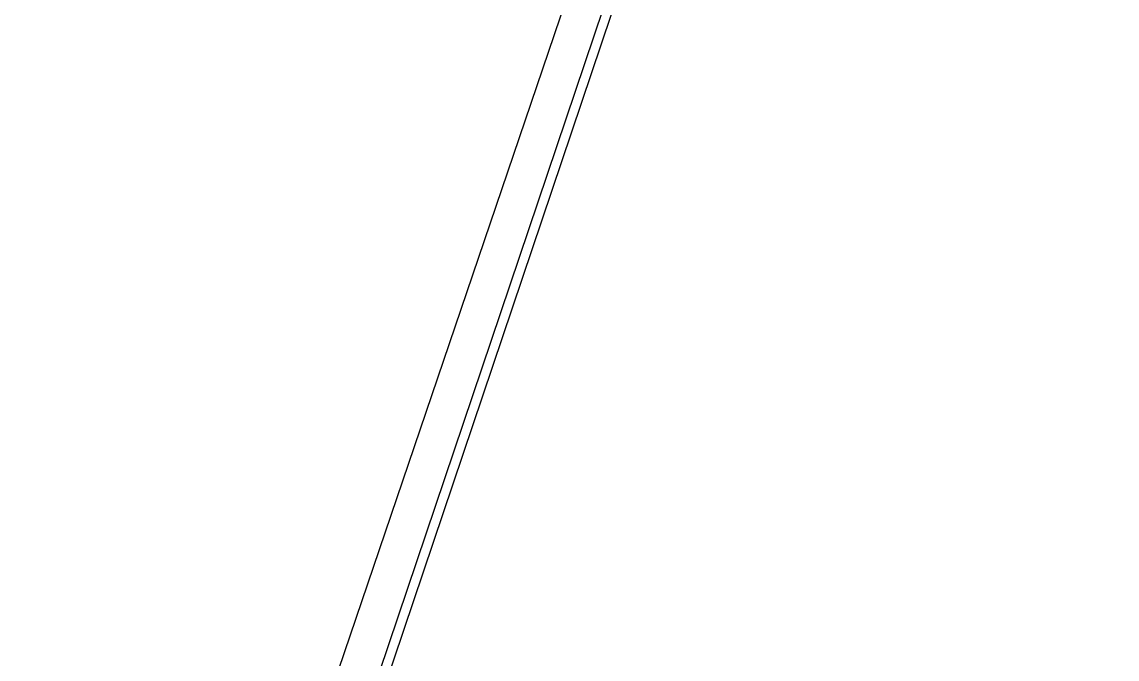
# Model space of a CAD drawing. Header units: inches. Extents: x 653559 to 669309, y 7245317 to 7256454.
# Drawn here: x 659386.9 to 659715, y 7248913.1 to 7249103.9 of the extents above; entities that cross this region are included whole.
import ezdxf

# ---------------------------------------------------------------- set-up
doc = ezdxf.new("R2010")
doc.units = ezdxf.units.IN
doc.header["$MEASUREMENT"] = 0
for name, color, linetype in [('Agricola', 3, 'Continuous'), ('Alambrados', 7, 'Continuous'), ('Reserva', 92, 'Continuous')]:
    doc.layers.add(name, color=color, linetype=linetype)

msp = doc.modelspace()

# ---------------------------------------------------------------- linework, layer by layer
at = {"layer": 'Agricola', "transparency": 33554613}
msp.add_lwpolyline([(660413.95, 7249903.96), (659942.99, 7249773.65), (659926.45, 7249772.99), (659918.51, 7249781.59), (659914.54, 7249791.51), (659908.59, 7249800.77), (659903.11, 7249802.76), (659897.4, 7249802.92), (659894.76, 7249801.43), (659782.76, 7249756.31), (659480.47, 7248860.05), (659482.03, 7248852.2), (659485.63, 7248844.79), (659487.42, 7248843.16), (659489.46, 7248841.84), (659491.67, 7248840.85), (659494.02, 7248840.23), (659496.43, 7248839.99), (659584.22, 7248850.41), (660097.38, 7248905.71), (660055.05, 7249094.09), (660062.33, 7249101.1)], dxfattribs=at)
at = {"layer": 'Alambrados', "transparency": 33554613}
msp.add_lwpolyline([(660258.24, 7248220.16), (660202.94, 7248416.22), (660173.31, 7248549.57), (660097.38, 7248905.71), (659480.89, 7248838.49), (659477.19, 7248859.4), (659661.87, 7249406.29), (659778.02, 7249760.3), (659824.85, 7249910.55), (659881.07, 7249977.02), (660112.53, 7250198.31), (660145.48, 7250365), (660134.37, 7250476.13), (660132.86, 7250499.24), (660149.99, 7250605.54), (660022.99, 7250634.91), (659979.6, 7250664.81), (659948.56, 7250693.51)], dxfattribs=at)
at = {"layer": 'Reserva', "transparency": 33554613}
msp.add_lwpolyline([(659386.85, 7247968.61), (659437.4, 7247963.09), (659496.85, 7247990.13), (659522.78, 7248004.68), (659531.25, 7248025.32), (659527.55, 7248212.64), (659501.09, 7248415.05), (659469.34, 7248549.99), (659471.98, 7248632.01), (659479.92, 7248751.07), (659477.94, 7248790.92), (659460.08, 7248824.66), (659466.03, 7248863.68), (659758, 7249722.26), (659762.76, 7249742.89), (659768.71, 7249756.79), (659773.48, 7249763.93), (659899.68, 7249815.52), (659924.69, 7249829.41), (659936.16, 7249782.32), (660837.15, 7250027.98)], dxfattribs=at)

doc.saveas('drawing.dxf')
